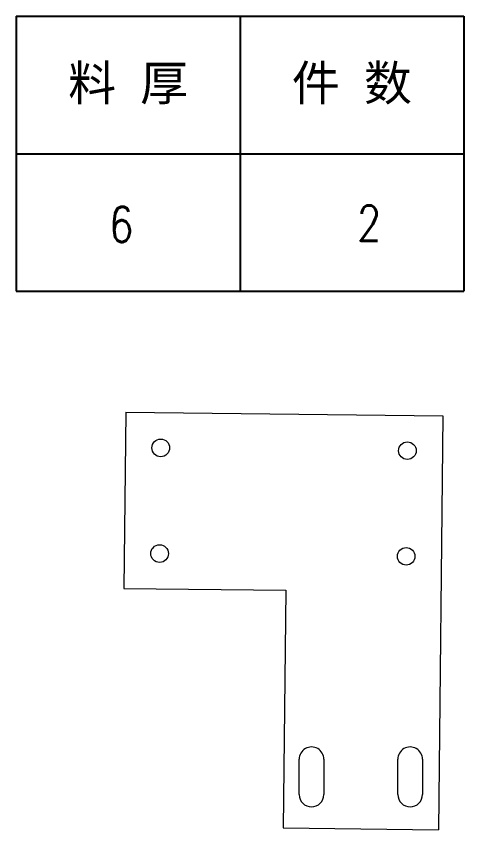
# Model space of a CAD drawing. Header units: millimetres. Extents: x 0 to 420, y 0 to 732.
# Drawn here: x 141.3 to 268.3, y 500.8 to 731.7 of the extents above; entities that cross this region are included whole.
import ezdxf
from ezdxf.enums import TextEntityAlignment as Align

# ---------------------------------------------------------------- set-up
doc = ezdxf.new("R2010")
doc.units = ezdxf.units.MM
doc.styles.add('DIM', font='romans.shx', dxfattribs={"width": 0.8, "bigfont": 'bigfont.shx'})

# ---------------------------------------------------------------- blocks, each defined once
blk = doc.blocks.new('*T5')
at = {"color": 0, "linetype": 'ByBlock', "lineweight": -2, "transparency": 16777216}
for p, q in [((0, 0), (127, 0)), ((0, 0), (0, -78)), ((63.5, 0), (63.5, -78)), ((127, 0), (127, -78)), ((0, -39), (127, -39)), ((0, -78), (127, -78))]:
    blk.add_line(p, q, dxfattribs=at)
at = {"color": 0, "transparency": 16777216, "char_height": 10, "width": 60.5, "attachment_point": 5}
for s, insert in [('{\\fSimSun|b0|i0|c134|p2;料 厚}', (31.75, -19.5)), ('{\\fSimSun|b0|i0|c134|p2;件 数}', (95.25, -19.5))]:
    blk.add_mtext(s, dxfattribs=dict(at, insert=insert))
blk = doc.blocks.new('拆图参数')
blk.add_blockref('*T5', (-63.5, 78))
at = {"style": 'DIM', "width": 0.8}
blk.add_attdef('6', text='', height=10, dxfattribs=at).set_placement((-37.13, 18.91), align=Align.MIDDLE_LEFT)
blk.add_attdef('1', text='', height=10, dxfattribs=at).set_placement((36.65, 19.27), align=Align.MIDDLE_CENTER)

msp = doc.modelspace()

# ---------------------------------------------------------------- linework, layer by layer
at = {"lineweight": 18}
for p, q in [((172.44, 619.26), (171.87, 569.27)), ((172.44, 619.26), (262.43, 618.25)), ((262.43, 618.25), (261.11, 500.75)), ((171.87, 569.27), (217.87, 568.75)), ((217.87, 568.75), (217.11, 501.25)), ((221.61, 510.75), (221.61, 520.75)), ((228.61, 520.75), (228.61, 510.75)), ((249.61, 510.76), (249.61, 520.76)), ((256.61, 520.76), (256.61, 510.76)), ((217.11, 501.25), (261.11, 500.75))]:
    msp.add_line(p, q, dxfattribs=at)
for centre in [(182.32, 609.15), (252.32, 608.36), (181.99, 579.15), (251.98, 578.36)]:
    msp.add_circle(centre, 2.5, dxfattribs=at)
for centre, start, end in [((225.11, 520.75), 359.9998, 180.0002), ((253.11, 520.76), 359.9998, 180.0002), ((225.11, 510.75), 180.0001, 359.9999), ((253.11, 510.76), 180.0001, 359.9999)]:
    msp.add_arc(centre, 3.5, start, end, dxfattribs=at)

# ---------------------------------------------------------------- block references
msp.add_blockref('拆图参数', (204.82, 653.67), dxfattribs=at).add_auto_attribs({'1': '2', '6': '6'})

doc.saveas('drawing.dxf')
